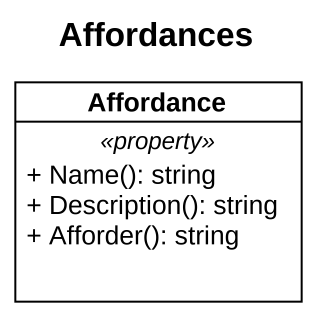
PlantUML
@startuml
title Affordances
hide circle
hide empty members
skinparam classAttributeIconSize 0
class Affordance {
  .. <<property>> ..
  + Name(): string
  + Description(): string
  + Afforder(): string
}
@enduml
